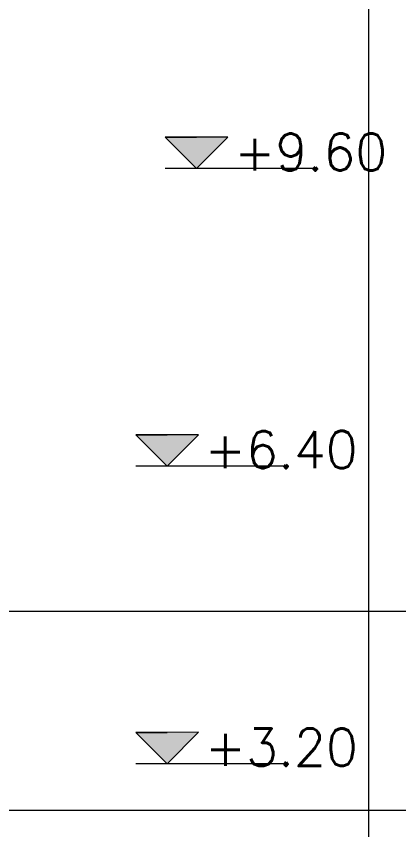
# Model space of a CAD drawing. Header units: millimetres. Extents: x 476571643 to 477489869, y 4620928210 to 4621294454.
# Drawn here: x 477356324 to 477360432, y 4621035677 to 4621044423 of the extents above; entities that cross this region are included whole.
import ezdxf

# ---------------------------------------------------------------- set-up
doc = ezdxf.new("R2010")
doc.units = ezdxf.units.MM
doc.header["$MEASUREMENT"] = 0
for name, color, linetype, lineweight in [('0_Pen_No__1_Pen_No__250', 7, 'Continuous', 0), ('0_Pen_No__250_Pen_No__142', 142, 'Continuous', 0), ('New_Structural - Bearing_Pen_No__1', 1, 'Continuous', 0), ('zoma_Pen_No__1_Pen_No__142', 142, 'Continuous', 0), ('zoma_Pen_No__5_Pen_No__142', 142, 'Continuous', 0)]:
    doc.layers.add(name, color=color, linetype=linetype, lineweight=lineweight)
doc.layers.add('zoma_Pen_No__5', color=7, linetype='Continuous')

# ---------------------------------------------------------------- blocks, each defined once
blk = doc.blocks.new('Line_113', base_point=(477354460.9, 4621038028.9))
at = {"layer": 'zoma_Pen_No__5_Pen_No__142', "color": 142, "linetype": 'Continuous', "lineweight": 0}
blk.add_line((477354560.9, 4621038028.9), (477367891.1, 4621038028.9), dxfattribs=at)
blk = doc.blocks.new('Line_122', base_point=(477337080.7, 4621035887.1))
at = {"layer": 'zoma_Pen_No__5_Pen_No__142', "color": 142, "linetype": 'Continuous', "lineweight": 0}
blk.add_line((477337180.7, 4621035887.1), (477367891.1, 4621035887.1), dxfattribs=at)

msp = doc.modelspace()

# ---------------------------------------------------------------- hatches: boundary and pattern name
at = {"layer": '0_Pen_No__250_Pen_No__142', "linetype": 'Continuous', "lineweight": 0}
for points in [[(477358259.631, 4621042786.876), (477358597.159, 4621043124.57), (477357921.937, 4621043124.405)], [(477357943.906, 4621039586.876), (477358281.435, 4621039924.57), (477357606.213, 4621039924.405)], [(477357944.688, 4621036386.876), (477358282.216, 4621036724.57), (477357606.994, 4621036724.405)]]:
    msp.add_hatch(color=142, dxfattribs=at).paths.add_polyline_path(points)

# ---------------------------------------------------------------- linework, layer by layer
at = {"layer": '0_Pen_No__1_Pen_No__250', "color": 7, "linetype": 'Continuous', "lineweight": 0, "flags": 128}
for points in [[(477358259.631, 4621042786.876), (477357921.937, 4621043124.405), (477358259.548, 4621043124.487)], [(477358259.631, 4621042786.876), (477358597.159, 4621043124.57), (477358259.548, 4621043124.487)], [(477359522.02, 4621042787.184), (477357922.02, 4621042786.794)], [(477357943.906, 4621039586.876), (477357606.213, 4621039924.405), (477357943.824, 4621039924.487)], [(477357943.906, 4621039586.876), (477358281.435, 4621039924.57), (477357943.824, 4621039924.487)], [(477359206.295, 4621039587.184), (477357606.295, 4621039586.794)], [(477357944.688, 4621036386.876), (477357606.994, 4621036724.405), (477357944.605, 4621036724.487)], [(477357944.688, 4621036386.876), (477358282.216, 4621036724.57), (477357944.605, 4621036724.487)], [(477359207.076, 4621036387.184), (477357607.076, 4621036386.794)]]:
    msp.add_lwpolyline(points, dxfattribs=at)
at = {"layer": '0_Pen_No__250_Pen_No__142', "color": 142, "linetype": 'Continuous', "lineweight": 0, "flags": 128}
for points in [[(477358259.631, 4621042786.876), (477358597.159, 4621043124.57), (477357921.937, 4621043124.405)], [(477357943.906, 4621039586.876), (477358281.435, 4621039924.57), (477357606.213, 4621039924.405)], [(477357944.688, 4621036386.876), (477358282.216, 4621036724.57), (477357606.994, 4621036724.405)]]:
    msp.add_lwpolyline(points, close=True, dxfattribs=at)
at = {"layer": 'New_Structural - Bearing_Pen_No__1', "color": 1, "linetype": 'Continuous', "lineweight": 0}
msp.add_line((477360106.703, 4621054216.74), (477360106.703, 4621027485.413), dxfattribs=at)

# ---------------------------------------------------------------- block references
at = {"layer": 'zoma_Pen_No__5', "color": 142, "linetype": 'Continuous', "lineweight": 0}
for name, p in [('Line_113', (477354460.89, 4621038028.916)), ('Line_122', (477337080.674, 4621035887.063))]:
    msp.add_blockref(name, p, dxfattribs=at)

# ---------------------------------------------------------------- texts
at = {"layer": 'zoma_Pen_No__1_Pen_No__142', "color": 142, "linetype": 'Continuous', "lineweight": 0, "char_height": 400, "attachment_point": 7, "rotation": 0.0139872}
for s, insert in [('\\A1;{\\pql;\\Ftxt.shx;+9.\\Ftxt.shx;6\\Ftxt.shx;0}', (477358661.945, 4621042763.329)), ('\\A1;{\\pql;\\Ftxt.shx;+\\Ftxt.shx;6\\Ftxt.shx;.40}', (477358346.221, 4621039563.929)), ('\\A1;{\\pql;\\Ftxt.shx;+\\Ftxt.shx;3\\Ftxt.shx;.20}', (477358347.002, 4621036363.929))]:
    msp.add_mtext(s, dxfattribs=dict(at, insert=insert))

doc.saveas('drawing.dxf')
